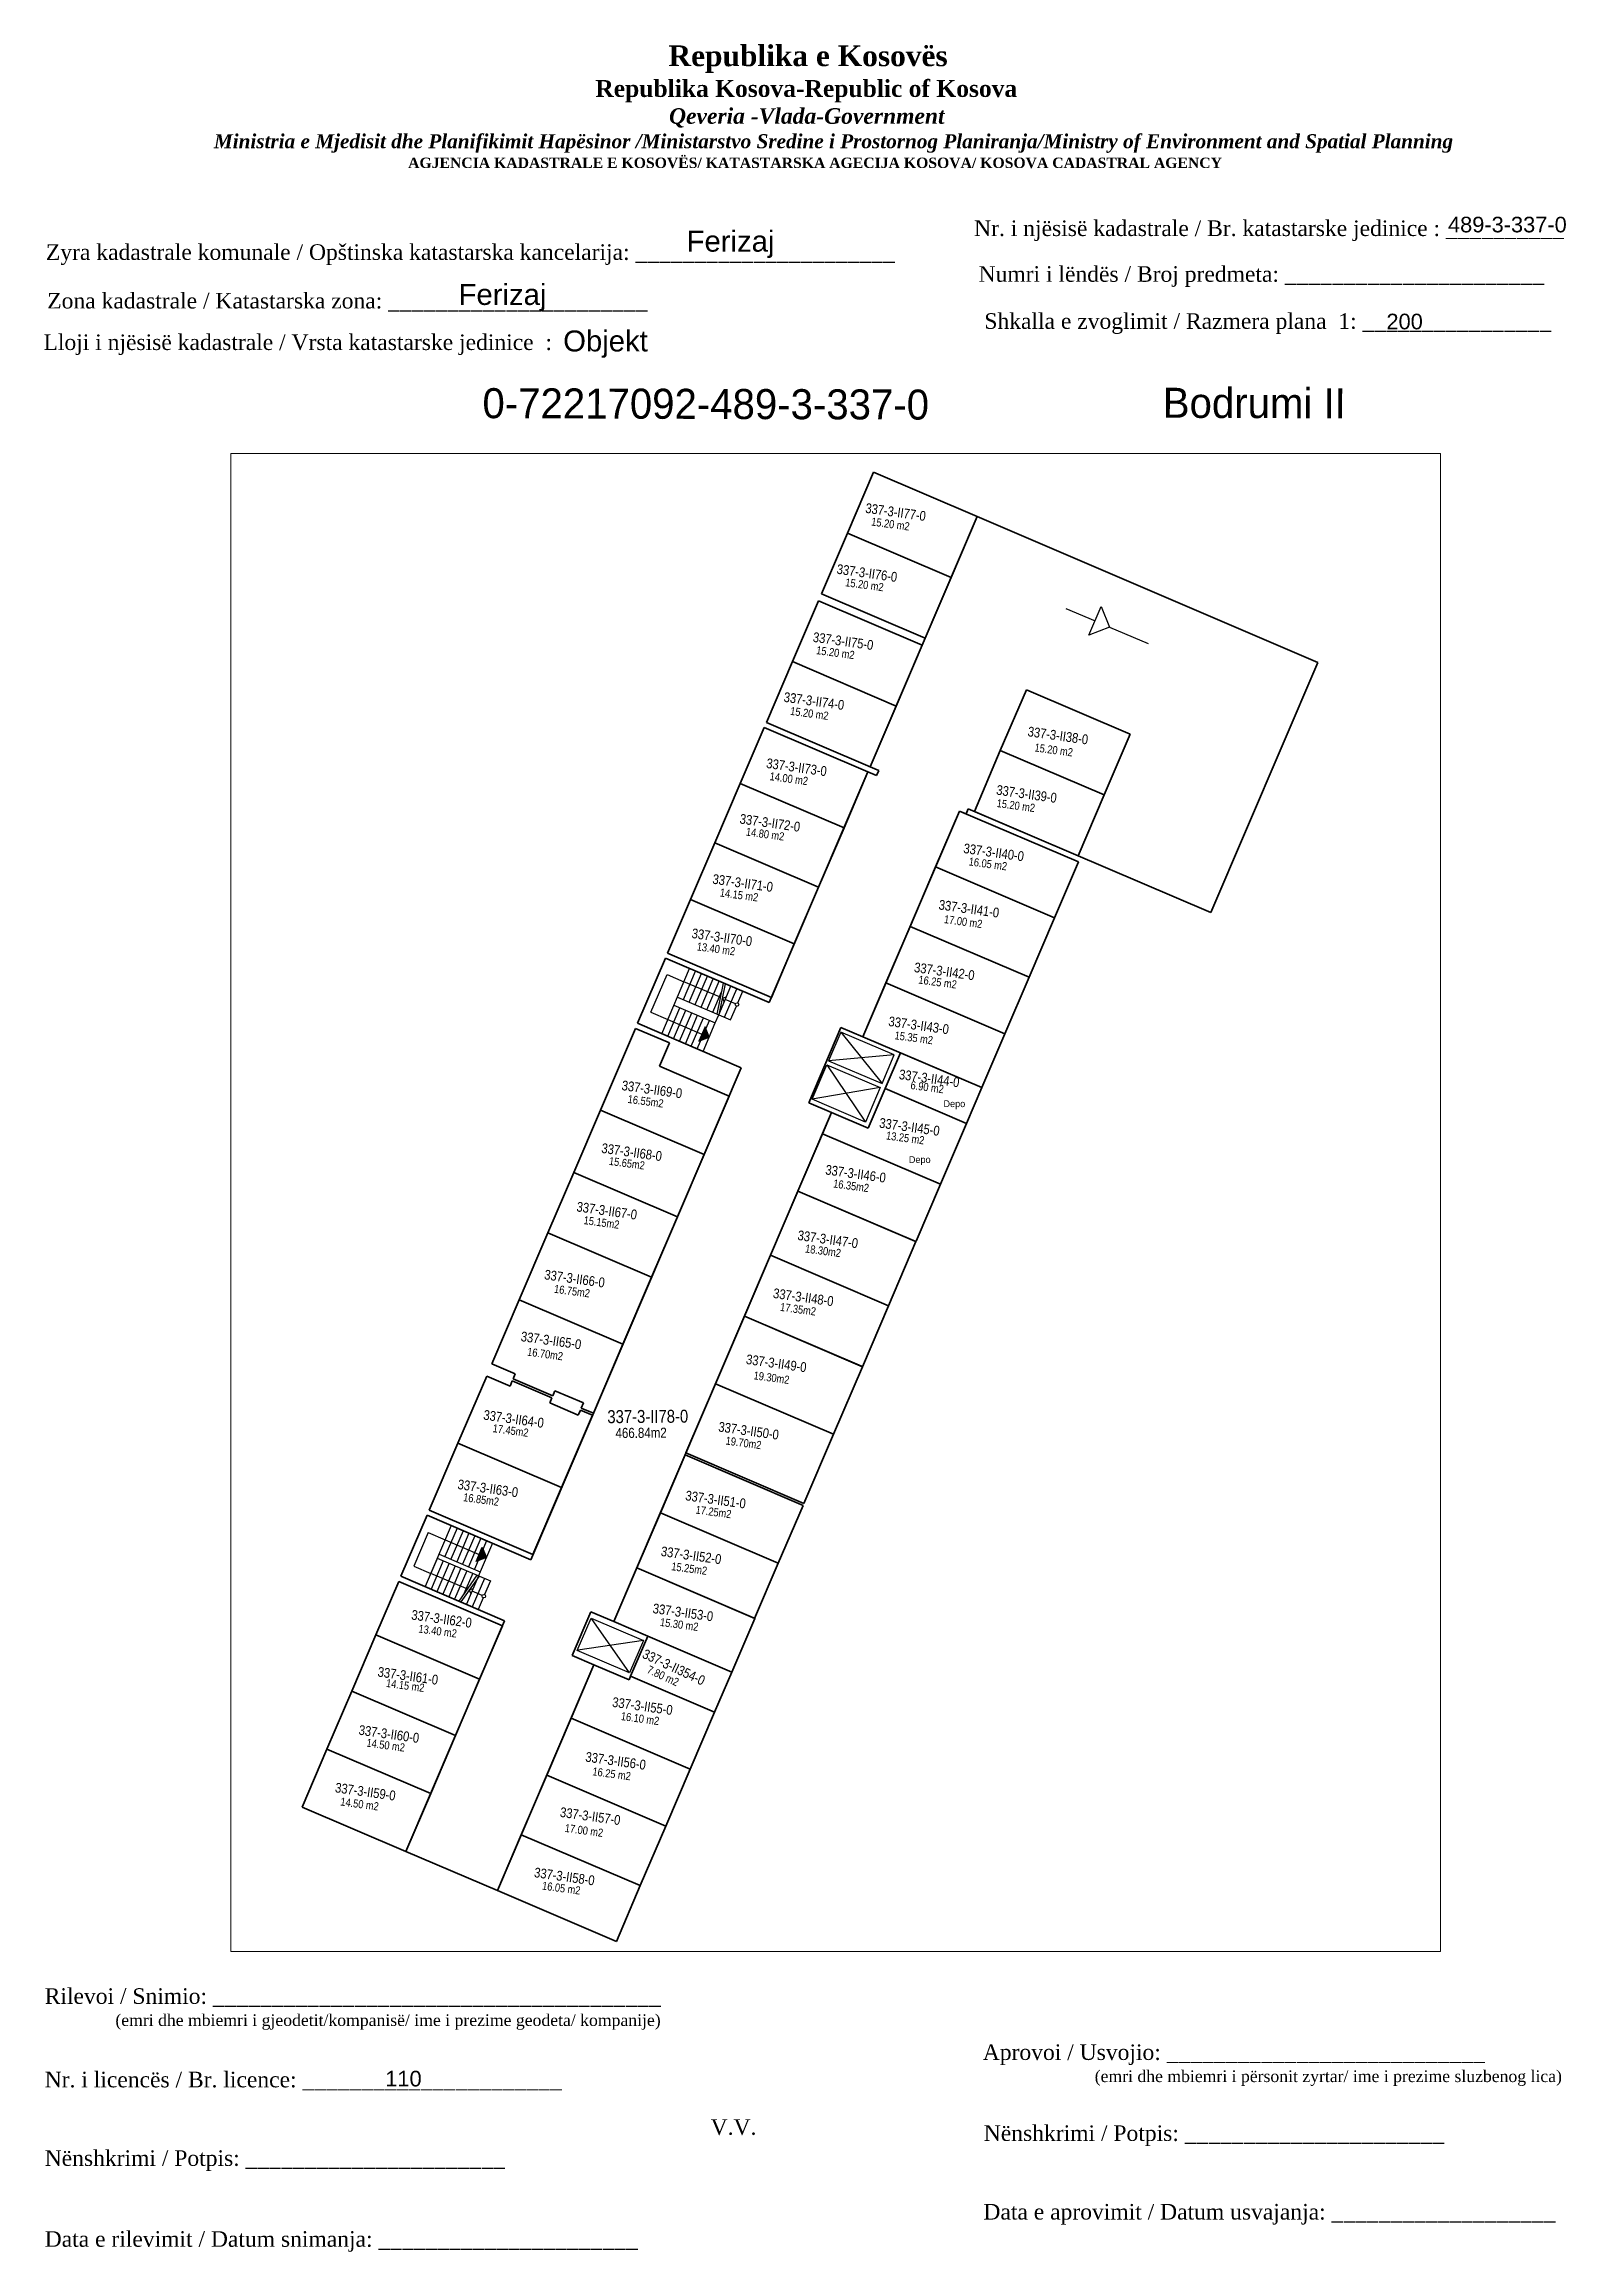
# Paper-space layout 'Bodrumi -2' of a CAD drawing. Header units: feet, sheet in millimetres. Extents: x 4 to 199, y 3 to 286.
# The model-space entities are those that its viewports show. They can reach past a viewport. Long polylines and large blocks are cut down to what shows.
import ezdxf
from ezdxf.enums import TextEntityAlignment as Align

# ---------------------------------------------------------------- set-up
doc = ezdxf.new("R2010")
doc.units = ezdxf.units.FT
doc.header["$MEASUREMENT"] = 0
for name, color, linetype, lineweight in [('07 Kati 5', 7, 'Continuous', 50), ('Dimensionimi i jashtem', 7, 'Continuous', 5), ('Dyert', 133, 'Continuous', 5)]:
    doc.layers.add(name, color=color, linetype=linetype, lineweight=lineweight)
doc.styles.add('Dimensionet CM', font='swissc.ttf', dxfattribs={"height": 15})

msp = doc.modelspace()

# ---------------------------------------------------------------- hatches: boundary and pattern name
at = {"layer": '07 Kati 5', "transparency": 33554687}
h = msp.add_hatch(color=256, dxfattribs=at)
h.dxf.hatch_style = 1
h.paths.add_polyline_path([(7512073.871, 4692973.683), (7512073.685, 4692974.147), (7512073.406, 4692973.497)])
h = msp.add_hatch(color=256, dxfattribs=at)
h.dxf.hatch_style = 1
h.paths.add_polyline_path([(7512063.801, 4692950.153), (7512063.337, 4692949.967), (7512063.615, 4692950.617)])

# ---------------------------------------------------------------- linework, layer by layer
at = {"color": 0, "lineweight": 35}
for p, q in [((7512080.122, 4692996.474), (7512081.298, 4692999.22)), ((7512080.122, 4692996.474), (7512081.298, 4692999.22)), ((7512081.298, 4692999.22), (7512085.986, 4692997.214)), ((7512081.298, 4692999.22), (7512085.986, 4692997.214)), ((7512083.498, 4692991.399), (7512085.986, 4692997.214)), ((7512085.986, 4692997.214), (7512084.811, 4692994.467)), ((7512085.986, 4692997.214), (7512084.811, 4692994.467)), ((7512085.986, 4692997.214), (7512101.386, 4692990.624)), ((7512085.986, 4692997.214), (7512085.986, 4692997.214)), ((7512080.122, 4692996.474), (7512078.947, 4692993.727)), ((7512080.122, 4692996.474), (7512078.947, 4692993.727)), ((7512084.811, 4692994.467), (7512080.122, 4692996.474)), ((7512084.811, 4692994.467), (7512080.122, 4692996.474)), ((7512084.811, 4692994.467), (7512080.122, 4692996.474)), ((7512084.811, 4692994.467), (7512080.122, 4692996.474)), ((7512083.636, 4692991.721), (7512084.811, 4692994.467)), ((7512083.636, 4692991.721), (7512084.811, 4692994.467)), ((7512077.634, 4692990.659), (7512078.809, 4692993.405)), ((7512078.809, 4692993.405), (7512083.498, 4692991.399)), ((7512078.947, 4692993.727), (7512083.636, 4692991.721)), ((7512078.947, 4692993.727), (7512083.636, 4692991.721)), ((7512081.144, 4692985.899), (7512083.498, 4692991.399)), ((7512083.498, 4692991.399), (7512082.323, 4692988.652)), ((7512083.498, 4692991.399), (7512083.498, 4692991.399)), ((7512077.634, 4692990.659), (7512076.458, 4692987.912)), ((7512082.323, 4692988.652), (7512077.634, 4692990.659)), ((7512082.323, 4692988.652), (7512077.634, 4692990.659)), ((7512101.386, 4692990.624), (7512096.546, 4692979.316)), ((7512088.21, 4692989.382), (7512087.034, 4692986.636)), ((7512092.898, 4692987.376), (7512088.21, 4692989.382)), ((7512076.458, 4692987.912), (7512081.147, 4692985.906)), ((7512081.147, 4692985.906), (7512082.323, 4692988.652)), ((7512075.278, 4692985.154), (7512076.36, 4692987.682)), ((7512076.36, 4692987.682), (7512081.049, 4692985.676)), ((7512091.723, 4692984.629), (7512092.898, 4692987.376)), ((7512081.538, 4692985.739), (7512081.078, 4692985.935)), ((7512081.078, 4692985.935), (7512081.144, 4692985.899)), ((7512085.859, 4692983.889), (7512087.034, 4692986.636)), ((7512087.034, 4692986.636), (7512091.723, 4692984.629)), ((7512087.034, 4692986.636), (7512091.723, 4692984.629)), ((7512075.278, 4692985.154), (7512074.127, 4692982.466)), ((7512079.967, 4692983.148), (7512075.278, 4692985.154)), ((7512079.967, 4692983.148), (7512075.278, 4692985.154)), ((7512076.583, 4692975.241), (7512081.049, 4692985.676)), ((7512081.049, 4692985.676), (7512079.967, 4692983.148)), ((7512081.049, 4692985.676), (7512081.439, 4692985.509)), ((7512081.439, 4692985.509), (7512081.538, 4692985.739)), ((7512085.186, 4692983.905), (7512080.819, 4692973.701)), ((7512084.104, 4692981.377), (7512085.186, 4692983.905)), ((7512085.485, 4692983.778), (7512085.186, 4692983.905)), ((7512085.186, 4692983.905), (7512090.564, 4692981.604)), ((7512085.583, 4692984.007), (7512085.485, 4692983.778)), ((7512096.546, 4692979.316), (7512085.583, 4692984.007)), ((7512090.547, 4692981.883), (7512085.859, 4692983.889)), ((7512091.723, 4692984.629), (7512090.547, 4692981.883)), ((7512078.816, 4692980.459), (7512079.967, 4692983.148)), ((7512073.03, 4692979.9), (7512074.127, 4692982.466)), ((7512074.127, 4692982.466), (7512078.816, 4692980.459)), ((7512074.127, 4692982.466), (7512078.816, 4692980.459)), ((7512084.104, 4692981.377), (7512082.953, 4692978.688)), ((7512089.482, 4692979.076), (7512084.104, 4692981.377)), ((7512089.482, 4692979.076), (7512084.104, 4692981.377)), ((7512090.564, 4692981.604), (7512089.482, 4692979.076)), ((7512073.03, 4692979.9), (7512071.993, 4692977.478)), ((7512077.718, 4692977.894), (7512073.03, 4692979.9)), ((7512077.718, 4692977.894), (7512073.03, 4692979.9)), ((7512078.816, 4692980.459), (7512077.718, 4692977.894)), ((7512088.331, 4692976.387), (7512089.482, 4692979.076)), ((7512076.682, 4692975.471), (7512077.718, 4692977.894)), ((7512082.953, 4692978.688), (7512081.861, 4692976.137)), ((7512088.331, 4692976.387), (7512082.953, 4692978.688)), ((7512082.953, 4692978.688), (7512088.331, 4692976.387)), ((7512070.635, 4692974.306), (7512071.894, 4692977.248)), ((7512071.894, 4692977.248), (7512076.583, 4692975.241)), ((7512071.993, 4692977.478), (7512076.682, 4692975.471)), ((7512081.861, 4692976.137), (7512080.819, 4692973.701)), ((7512087.239, 4692973.835), (7512081.861, 4692976.137)), ((7512081.861, 4692976.137), (7512087.239, 4692973.835)), ((7512087.239, 4692973.835), (7512088.331, 4692976.387)), ((7512068.956, 4692970.381), (7512070.537, 4692974.076)), ((7512070.537, 4692974.076), (7512072.078, 4692973.417)), ((7512075.324, 4692972.299), (7512070.635, 4692974.306)), ((7512079.83, 4692974.124), (7512078.373, 4692970.718)), ((7512080.819, 4692973.701), (7512079.83, 4692974.124)), ((7512086.197, 4692971.399), (7512087.239, 4692973.835)), ((7512072.078, 4692973.417), (7512071.627, 4692972.362)), ((7512080.819, 4692973.701), (7512086.197, 4692971.399)), ((7512082.519, 4692972.973), (7512081.827, 4692971.355)), ((7512086.197, 4692971.399), (7512082.519, 4692972.973)), ((7512065.805, 4692950.057), (7512075.324, 4692972.299)), ((7512071.627, 4692972.362), (7512074.773, 4692971.012)), ((7512074.773, 4692971.012), (7512073.644, 4692968.374)), ((7512081.827, 4692971.355), (7512081.062, 4692969.567)), ((7512085.504, 4692969.781), (7512081.827, 4692971.355)), ((7512081.827, 4692971.355), (7512085.504, 4692969.781)), ((7512085.504, 4692969.781), (7512086.197, 4692971.399)), ((7512068.956, 4692970.381), (7512067.75, 4692967.563)), ((7512073.644, 4692968.374), (7512068.956, 4692970.381)), ((7512073.644, 4692968.374), (7512068.956, 4692970.381)), ((7512079.407, 4692970.275), (7512069.555, 4692947.255)), ((7512078.373, 4692970.718), (7512079.407, 4692970.275)), ((7512079.407, 4692970.275), (7512078.996, 4692969.315)), ((7512081.062, 4692969.567), (7512079.407, 4692970.275)), ((7512078.996, 4692969.315), (7512077.885, 4692966.718)), ((7512084.328, 4692967.033), (7512078.996, 4692969.315)), ((7512078.996, 4692969.315), (7512084.328, 4692967.033)), ((7512084.328, 4692967.033), (7512085.504, 4692969.781)), ((7512072.439, 4692965.557), (7512073.644, 4692968.374)), ((7512066.581, 4692964.833), (7512067.75, 4692967.563)), ((7512067.75, 4692967.563), (7512072.439, 4692965.557)), ((7512067.75, 4692967.563), (7512072.439, 4692965.557)), ((7512083.227, 4692964.459), (7512084.328, 4692967.033)), ((7512076.645, 4692963.822), (7512077.885, 4692966.718)), ((7512077.885, 4692966.718), (7512083.217, 4692964.436)), ((7512077.885, 4692966.718), (7512083.171, 4692964.455)), ((7512072.439, 4692965.557), (7512071.27, 4692962.826)), ((7512065.285, 4692961.804), (7512066.581, 4692964.833)), ((7512071.27, 4692962.826), (7512066.581, 4692964.833)), ((7512066.581, 4692964.833), (7512071.27, 4692962.826)), ((7512083.217, 4692964.436), (7512081.977, 4692961.54)), ((7512083.171, 4692964.455), (7512083.227, 4692964.459)), ((7512076.645, 4692963.822), (7512075.465, 4692961.064)), ((7512081.977, 4692961.54), (7512076.645, 4692963.822)), ((7512081.977, 4692961.54), (7512076.645, 4692963.822)), ((7512071.27, 4692962.826), (7512069.974, 4692959.797)), ((7512065.285, 4692961.804), (7512064.048, 4692958.913)), ((7512069.974, 4692959.797), (7512065.285, 4692961.804)), ((7512069.974, 4692959.797), (7512065.285, 4692961.804)), ((7512075.465, 4692961.064), (7512074.157, 4692958.007)), ((7512080.797, 4692958.782), (7512075.465, 4692961.064)), ((7512075.465, 4692961.064), (7512080.751, 4692958.801)), ((7512080.797, 4692958.782), (7512081.977, 4692961.54)), ((7512064.048, 4692958.913), (7512065.105, 4692958.46)), ((7512068.638, 4692956.676), (7512069.974, 4692959.797)), ((7512062.513, 4692955.327), (7512063.812, 4692958.361)), ((7512063.812, 4692958.361), (7512064.869, 4692957.908)), ((7512064.869, 4692957.908), (7512064.967, 4692958.138)), ((7512064.967, 4692958.138), (7512066.76, 4692957.371)), ((7512065.105, 4692958.46), (7512065.007, 4692958.23)), ((7512065.007, 4692958.23), (7512066.799, 4692957.463)), ((7512074.157, 4692958.007), (7512072.819, 4692954.881)), ((7512079.489, 4692955.725), (7512074.157, 4692958.007)), ((7512074.157, 4692958.007), (7512074.157, 4692958.007)), ((7512074.157, 4692958.007), (7512079.489, 4692955.725)), ((7512079.489, 4692955.725), (7512080.797, 4692958.782)), ((7512080.751, 4692958.801), (7512080.797, 4692958.782)), ((7512066.76, 4692957.371), (7512066.662, 4692957.141)), ((7512066.662, 4692957.141), (7512067.949, 4692956.59)), ((7512066.799, 4692957.463), (7512066.898, 4692957.693)), ((7512066.898, 4692957.693), (7512068.185, 4692957.142)), ((7512068.185, 4692957.142), (7512068.086, 4692956.912)), ((7512068.086, 4692956.912), (7512068.638, 4692956.676)), ((7512068.599, 4692956.584), (7512067.202, 4692953.321)), ((7512067.949, 4692956.59), (7512068.047, 4692956.82)), ((7512068.047, 4692956.82), (7512068.599, 4692956.584)), ((7512062.513, 4692955.327), (7512061.215, 4692952.293)), ((7512067.202, 4692953.321), (7512062.513, 4692955.327)), ((7512067.202, 4692953.321), (7512062.513, 4692955.327)), ((7512072.819, 4692954.881), (7512078.151, 4692952.599)), ((7512078.151, 4692952.599), (7512079.489, 4692955.725)), ((7512071.663, 4692952.181), (7512072.782, 4692954.794)), ((7512072.782, 4692954.794), (7512078.114, 4692952.512)), ((7512065.904, 4692950.287), (7512067.202, 4692953.321)), ((7512059.936, 4692949.305), (7512061.117, 4692952.063)), ((7512061.117, 4692952.063), (7512065.805, 4692950.057)), ((7512061.215, 4692952.293), (7512065.904, 4692950.287)), ((7512071.663, 4692952.181), (7512070.596, 4692949.687)), ((7512076.996, 4692949.899), (7512071.663, 4692952.181)), ((7512076.996, 4692949.899), (7512071.663, 4692952.181)), ((7512078.114, 4692952.512), (7512076.996, 4692949.899)), ((7512075.926, 4692947.4), (7512076.996, 4692949.899)), ((7512059.838, 4692949.075), (7512058.805, 4692946.662)), ((7512064.527, 4692947.069), (7512059.838, 4692949.075)), ((7512064.625, 4692947.299), (7512059.936, 4692949.305)), ((7512070.596, 4692949.687), (7512069.555, 4692947.255)), ((7512075.928, 4692947.399), (7512070.596, 4692949.687)), ((7512070.596, 4692949.687), (7512075.88, 4692947.42)), ((7512060.159, 4692936.864), (7512064.625, 4692947.299)), ((7512063.494, 4692944.655), (7512064.527, 4692947.069)), ((7512068.521, 4692947.698), (7512067.675, 4692945.721)), ((7512069.555, 4692947.255), (7512068.521, 4692947.698)), ((7512069.555, 4692947.255), (7512071.095, 4692946.596)), ((7512074.888, 4692944.973), (7512075.928, 4692947.399)), ((7512075.88, 4692947.42), (7512075.926, 4692947.4)), ((7512057.713, 4692944.111), (7512058.805, 4692946.662)), ((7512058.805, 4692946.662), (7512063.494, 4692944.655)), ((7512058.805, 4692946.662), (7512063.494, 4692944.655)), ((7512070.32, 4692944.785), (7512071.095, 4692946.596)), ((7512071.095, 4692946.596), (7512074.888, 4692944.973)), ((7512071.095, 4692946.596), (7512074.888, 4692944.973)), ((7512068.664, 4692945.298), (7512064.296, 4692935.094)), ((7512068.664, 4692945.298), (7512067.631, 4692942.885)), ((7512067.675, 4692945.721), (7512068.664, 4692945.298)), ((7512070.249, 4692944.62), (7512068.664, 4692945.298)), ((7512074.888, 4692944.973), (7512074.111, 4692943.163)), ((7512057.713, 4692944.111), (7512056.592, 4692941.491)), ((7512062.402, 4692942.104), (7512057.713, 4692944.111)), ((7512062.402, 4692942.104), (7512057.713, 4692944.111)), ((7512063.494, 4692944.655), (7512062.402, 4692942.104)), ((7512070.32, 4692944.786), (7512070.249, 4692944.62)), ((7512074.112, 4692943.163), (7512070.32, 4692944.786)), ((7512074.111, 4692943.163), (7512070.32, 4692944.785)), ((7512067.631, 4692942.885), (7512066.529, 4692940.311)), ((7512073.009, 4692940.583), (7512067.631, 4692942.885)), ((7512067.631, 4692942.885), (7512073.009, 4692940.583)), ((7512073.009, 4692940.583), (7512074.112, 4692943.163)), ((7512061.281, 4692939.484), (7512062.402, 4692942.104)), ((7512055.471, 4692938.871), (7512056.592, 4692941.491)), ((7512056.592, 4692941.491), (7512061.281, 4692939.484)), ((7512056.592, 4692941.491), (7512061.281, 4692939.484)), ((7512066.529, 4692940.311), (7512065.378, 4692937.622)), ((7512071.907, 4692938.009), (7512066.529, 4692940.311)), ((7512066.529, 4692940.311), (7512071.907, 4692938.009)), ((7512071.907, 4692938.009), (7512073.009, 4692940.583)), ((7512061.281, 4692939.484), (7512060.159, 4692936.864)), ((7512060.159, 4692936.864), (7512055.471, 4692938.871)), ((7512070.756, 4692935.32), (7512071.907, 4692938.009)), ((7512065.378, 4692937.622), (7512064.296, 4692935.094)), ((7512070.756, 4692935.32), (7512065.378, 4692937.622)), ((7512065.378, 4692937.622), (7512070.756, 4692935.32)), ((7512064.296, 4692935.094), (7512060.159, 4692936.864)), ((7512064.296, 4692935.094), (7512069.675, 4692932.792)), ((7512069.675, 4692932.792), (7512070.756, 4692935.32))]:
    msp.add_line(p, q, dxfattribs=at)
at = {"color": 0, "ltscale": 10}
for p, q in [((7512090.003, 4692993.065), (7512091.319, 4692992.502)), ((7512091.04, 4692991.852), (7512091.597, 4692993.152)), ((7512091.597, 4692993.152), (7512091.969, 4692992.224)), ((7512091.969, 4692992.224), (7512091.04, 4692991.852)), ((7512091.969, 4692992.224), (7512093.717, 4692991.475))]:
    msp.add_line(p, q, dxfattribs=at)
at = {"ltscale": 10}
for p, q in [((7512071.241, 4692974.808), (7512071.969, 4692976.509)), ((7512071.729, 4692973.838), (7512072.988, 4692976.78)), ((7512071.969, 4692976.509), (7512072.732, 4692976.182)), ((7512072.28, 4692975.125), (7512074.146, 4692974.326)), ((7512072.437, 4692975.493), (7512074.837, 4692974.466)), ((7512061.172, 4692951.278), (7512060.522, 4692949.762)), ((7512062.21, 4692951.595), (7512061.03, 4692948.837)), ((7512061.581, 4692950.124), (7512063.98, 4692949.098)), ((7512061.659, 4692950.308), (7512063.525, 4692949.51)), ((7512060.522, 4692949.762), (7512061.285, 4692949.435))]:
    msp.add_line(p, q, dxfattribs=at)
for points in [[(7512072.704, 4692975.379), (7512073.255, 4692976.666)], [(7512074.332, 4692975.498), (7512072.732, 4692976.182)], [(7512072.97, 4692975.265), (7512073.521, 4692976.552)], [(7512073.237, 4692975.151), (7512073.788, 4692976.438)], [(7512073.504, 4692975.036), (7512074.054, 4692976.323)], [(7512073.77, 4692974.922), (7512074.321, 4692976.209)], [(7512074.229, 4692974.726), (7512074.513, 4692976.127)], [(7512074.303, 4692974.694), (7512074.854, 4692975.981)], [(7512074.322, 4692974.686), (7512074.607, 4692976.087)], [(7512074.57, 4692974.58), (7512075.121, 4692975.867)], [(7512071.996, 4692973.724), (7512072.546, 4692975.011)], [(7512072.262, 4692973.61), (7512072.813, 4692974.897)], [(7512074.037, 4692974.808), (7512074.433, 4692975.734)], [(7512074.475, 4692975.439), (7512074.652, 4692975.51)], [(7512074.475, 4692975.439), (7512074.546, 4692975.261)], [(7512075.058, 4692975.187), (7512074.598, 4692975.384)], [(7512074.837, 4692974.466), (7512075.1, 4692975.082)], [(7512075.163, 4692975.229), (7512075.387, 4692975.753)], [(7512072.529, 4692973.496), (7512073.08, 4692974.783)], [(7512072.795, 4692973.382), (7512073.346, 4692974.669)], [(7512073.062, 4692973.267), (7512073.613, 4692974.555)], [(7512073.329, 4692973.153), (7512073.879, 4692974.44)], [(7512073.871, 4692973.683), (7512073.685, 4692974.147), (7512073.406, 4692973.497), (7512073.871, 4692973.683)], [(7512073.595, 4692973.039), (7512074.146, 4692974.326)], [(7512079.825, 4692973.908), (7512081.685, 4692971.584)], [(7512082.238, 4692972.876), (7512079.272, 4692972.617)], [(7512079.193, 4692972.433), (7512080.938, 4692969.838)], [(7512081.607, 4692971.4), (7512078.524, 4692970.87)], [(7512062.477, 4692951.481), (7512061.926, 4692950.194)], [(7512062.743, 4692951.367), (7512062.192, 4692950.08)], [(7512063.01, 4692951.253), (7512062.459, 4692949.966)], [(7512063.276, 4692951.139), (7512062.726, 4692949.852)], [(7512063.543, 4692951.025), (7512062.992, 4692949.738)], [(7512063.81, 4692950.911), (7512063.259, 4692949.624)], [(7512061.541, 4692950.033), (7512061.03, 4692948.837)], [(7512061.847, 4692950.01), (7512061.296, 4692948.723)], [(7512062.114, 4692949.896), (7512061.563, 4692948.609)], [(7512063.801, 4692950.153), (7512063.337, 4692949.967), (7512063.615, 4692950.617), (7512063.801, 4692950.153)], [(7512064.076, 4692950.797), (7512063.525, 4692949.51)], [(7512062.885, 4692948.75), (7512061.285, 4692949.435)], [(7512062.38, 4692949.782), (7512061.83, 4692948.495)], [(7512062.647, 4692949.668), (7512062.096, 4692948.381)], [(7512062.914, 4692949.554), (7512062.363, 4692948.267)], [(7512063.372, 4692949.358), (7512062.555, 4692948.185)], [(7512063.466, 4692949.318), (7512062.648, 4692948.145)], [(7512063.18, 4692949.44), (7512062.784, 4692948.514)], [(7512063.447, 4692949.326), (7512062.896, 4692948.039)], [(7512063.713, 4692949.212), (7512063.163, 4692947.925)], [(7512063.98, 4692949.098), (7512063.716, 4692948.482)], [(7512070.606, 4692949.682), (7512075.928, 4692947.399), (7512074.888, 4692944.973), (7512071.095, 4692946.596), (7512069.555, 4692947.255), (7512070.596, 4692949.687)], [(7512063.027, 4692948.688), (7512063.204, 4692948.759)], [(7512063.027, 4692948.688), (7512063.098, 4692948.51)], [(7512063.611, 4692948.44), (7512063.152, 4692948.636)], [(7512063.653, 4692948.335), (7512063.429, 4692947.81)], [(7512070.275, 4692944.935), (7512068.548, 4692947.393)], [(7512070.905, 4692946.406), (7512067.934, 4692945.959)]]:
    msp.add_lwpolyline(points)
for points in [[(7512071.241, 4692974.808), (7512073.546, 4692973.822)], [(7512074.146, 4692974.326), (7512074.303, 4692974.694)], [(7512061.172, 4692951.278), (7512063.476, 4692950.292)], [(7512063.525, 4692949.51), (7512063.447, 4692949.326)]]:
    msp.add_lwpolyline(points, dxfattribs=at)
for points in [[(7512079.272, 4692972.617), (7512081.685, 4692971.584), (7512082.238, 4692972.876), (7512079.825, 4692973.908)], [(7512079.193, 4692972.433), (7512081.607, 4692971.4), (7512080.938, 4692969.838), (7512078.524, 4692970.87)], [(7512068.537, 4692947.419), (7512070.905, 4692946.406), (7512070.275, 4692944.935), (7512067.908, 4692945.948)]]:
    msp.add_lwpolyline(points, close=True)
for centre in [(7512075.132, 4692975.155), (7512063.685, 4692948.408)]:
    msp.add_circle(centre, 0.08)

# ---------------------------------------------------------------- texts
at = {"color": 1, "char_height": 0.3083, "width": 2.71599, "attachment_point": 1}
for insert in [(7512084.463, 4692970.826), (7512082.898, 4692968.298)]:
    msp.add_mtext('Depo', dxfattribs=dict(at, insert=insert))
at = {"layer": 'Dimensionimi i jashtem', "style": 'Dimensionet CM'}
for s, rotation, p in [('337-3-II77-0', 352.03529, (7512082.303, 4692997.421)), ('337-3-II76-0', 352.03529, (7512081.008, 4692994.665)), ('337-3-II75-0', 352.03529, (7512079.93, 4692991.587)), ('337-3-II74-0', 352.03529, (7512078.612, 4692988.877)), ('337-3-II38-0', 352.03529, (7512089.641, 4692987.319)), ('337-3-II73-0', 352.03529, (7512077.824, 4692985.885)), ('337-3-II39-0', 352.03529, (7512088.222, 4692984.679)), ('337-3-II72-0', 352.03529, (7512076.621, 4692983.372)), ('337-3-II40-0', 352.03529, (7512086.738, 4692982.038)), ('337-3-II71-0', 352.03529, (7512075.391, 4692980.651)), ('337-3-II41-0', 352.03529, (7512085.617, 4692979.488)), ('337-3-II70-0', 352.03529, (7512074.45, 4692978.195)), ('337-3-II42-0', 352.03529, (7512084.506, 4692976.657)), ('337-3-II43-0', 352.03529, (7512083.346, 4692974.217)), ('337-3-II44-0', 352.03529, (7512083.822, 4692971.818)), ('337-3-II69-0', 352.03529, (7512071.286, 4692971.32)), ('337-3-II45-0', 352.03529, (7512082.928, 4692969.625)), ('337-3-II68-0', 352.03529, (7512070.371, 4692968.483)), ('337-3-II46-0', 352.03529, (7512080.494, 4692967.507)), ('337-3-II67-0', 352.03529, (7512069.245, 4692965.836)), ('337-3-II47-0', 352.03529, (7512079.238, 4692964.543)), ('337-3-II66-0', 352.03529, (7512067.788, 4692962.765)), ('337-3-II48-0', 352.03529, (7512078.13, 4692961.923)), ('337-3-II65-0', 352.03529, (7512066.725, 4692959.97)), ('337-3-II49-0', 352.03529, (7512076.908, 4692958.936)), ('337-3-II64-0', 352.03529, (7512065.034, 4692956.423)), ('337-3-II50-0', 352.03529, (7512075.657, 4692955.886)), ('337-3-II63-0', 352.03529, (7512063.87, 4692953.283)), ('337-3-II51-0', 352.03529, (7512074.165, 4692952.776)), ('337-3-II52-0', 352.03529, (7512073.058, 4692950.256)), ('337-3-II53-0', 352.03529, (7512072.689, 4692947.674)), ('337-3-II62-0', 352.03529, (7512061.775, 4692947.383)), ('337-3-II354-0', 335.01645, (7512072.275, 4692945.198)), ('337-3-II61-0', 352.03529, (7512060.253, 4692944.807)), ('337-3-II55-0', 352.03529, (7512070.856, 4692943.438)), ('337-3-II60-0', 352.03529, (7512059.396, 4692942.177)), ('337-3-II56-0', 352.03529, (7512069.645, 4692940.963)), ('337-3-II59-0', 352.03529, (7512058.33, 4692939.571)), ('337-3-II57-0', 352.03529, (7512068.495, 4692938.462)), ('337-3-II58-0', 352.03529, (7512067.328, 4692935.735))]:
    msp.add_text(s, height=0.43996, rotation=rotation, dxfattribs=at).set_placement(p, align=Align.MIDDLE_CENTER)
for s, rotation, p in [('15.20 m2', 352.28573, (7512081.181, 4692996.816)), ('15.20 m2', 352.28573, (7512080.006, 4692994.07)), ('15.20 m2', 352.28573, (7512078.693, 4692991.002)), ('15.20 m2', 352.28573, (7512077.517, 4692988.255)), ('15.20 m2', 352.28573, (7512088.563, 4692986.602)), ('14.00 m2', 352.28573, (7512076.589, 4692985.304)), ('15.20 m2', 352.28573, (7512086.852, 4692984.089)), ('14.80 m2', 352.28573, (7512075.516, 4692982.798)), ('16.05 m2', 352.28573, (7512085.589, 4692981.45)), ('14.15 m2', 352.28573, (7512074.338, 4692980.045)), ('17.00 m2', 352.28573, (7512084.473, 4692978.841)), ('13.40 m2', 352.28573, (7512073.295, 4692977.608)), ('16.25 m2', 352.28573, (7512083.315, 4692976.108)), ('15.35 m2', 352.28573, (7512082.237, 4692973.589)), ('16.55m2', 352.28573, (7512070.172, 4692970.711)), ('6.90 m2', 352.28573, (7512082.958, 4692971.341)), ('13.25 m2', 352.28573, (7512081.852, 4692969.061)), ('15.65m2', 352.28573, (7512069.324, 4692967.909)), ('16.35m2', 352.28573, (7512079.461, 4692966.889)), ('15.15m2', 352.28573, (7512068.178, 4692965.232)), ('18.30m2', 352.28573, (7512078.192, 4692963.949)), ('16.75m2', 352.28573, (7512066.843, 4692962.128)), ('17.35m2', 352.28573, (7512077.062, 4692961.309)), ('16.70m2', 352.28573, (7512065.626, 4692959.285)), ('19.30m2', 352.28573, (7512075.862, 4692958.216)), ('17.45m2', 352.28573, (7512064.068, 4692955.826)), ('19.70m2', 352.28573, (7512074.599, 4692955.266)), ('16.85m2', 352.28573, (7512062.733, 4692952.706)), ('17.25m2', 352.28573, (7512073.24, 4692952.144)), ('15.25m2', 352.28573, (7512072.144, 4692949.584)), ('13.40 m2', 352.28573, (7512060.712, 4692946.764)), ('15.30 m2', 352.28573, (7512071.635, 4692947.064)), ('7.80 m2', 335.26688, (7512071.023, 4692944.955)), ('14.15 m2', 352.28573, (7512059.249, 4692944.307)), ('16.10 m2', 352.28573, (7512069.863, 4692942.81)), ('14.50 m2', 352.28573, (7512058.362, 4692941.609)), ('16.25 m2', 352.28573, (7512068.578, 4692940.312)), ('14.50 m2', 352.28573, (7512057.182, 4692938.947)), ('17.00 m2', 352.28573, (7512067.328, 4692937.753)), ('16.05 m2', 352.28573, (7512066.302, 4692935.145))]:
    msp.add_text(s, height=0.3641, rotation=rotation, dxfattribs=at).set_placement(p)
at = {"layer": 'Dyert', "color": 0, "style": 'Dimensionet CM'}
msp.add_text('337-3-II78-0', height=0.58565, rotation=0.38126, dxfattribs=at).set_placement((7512071.094, 4692956.533), align=Align.MIDDLE_CENTER)
msp.add_text('466.84m2', height=0.4543, rotation=0.38126, dxfattribs=at).set_placement((7512069.638, 4692955.557))

psp = doc.layouts.new('Bodrumi -2')

# ---------------------------------------------------------------- texts
at = {"attachment_point": 1}
for s, insert, char_height, width in [('\\pi77.297;{\\fBook Antiqua|b1|i0|c0|p18;\\H1.333x;Republika e Kosovës\\fTimes New Roman|b1|i0|c0|p18;\\P\\pi67.927;\\fBook Antiqua|b1|i0|c0|p18;\\H0.8125x;Republika Kosova-Republic of Kosova\\fTimes New Roman|b1|i0|c0|p18;\\P\\pi77.378;\\fBook Antiqua|b1|i1|c0|p18;\\H0.9233x;Qeveria -Vlada-Government \\P\\pi13.032,l6,t23.033;\\fTimes New Roman|b1|i1|c0|p18;\\H0.9x;Ministria e Mjedisit dhe Planifikimit Hapësinor /Ministarstvo Sredine i Prostornog Planiranja/Ministry of Environment and Spatial Planning\\P\\pi43.931,l0,tz;\\fBook Antiqua|b1|i0|c0|p18;\\H0.7406x;AGJENCIA KADASTRALE E KOSOVËS/ KATASTARSKA AGECIJA KOSOVA/ KOSOVA CADASTRAL AGENCY}', (6.44, 285.85), 2, 191.8237), ('{\\fTimes New Roman|b0|i0|c0|p18;Nr. i njësisë kadastrale / Br. katastarske jedinice : __________}', (122.93, 263.41), 2, 98.5379), ('{\\fArial|b0|i0|c0|p34;489-3-337-0}', (183.67, 263.88), 2, 29.4868), ('{\\fTimes New Roman|b0|i0|c0|p18; Zyra kadastrale komunale / Opštinska katastarska kancelarija: ______________________}', (3.19, 260.35), 2, 178.1001), ('{\\fArial|b0|i0|c0|p34;Ferizaj}', (86.07, 262.09), 2.6863, 39.6044), ('{\\fTimes New Roman|b0|i0|c0|p18; Numri i lëndës / Broj predmeta: ______________________}', (122.74, 257.54), 2, 83.344), ('{\\fArial|b0|i0|c0|p34;Ferizaj}', (56.84, 255.26), 2.6863, 39.6044), ('{\\fTimes New Roman|b0|i0|c0|p18; Zona kadastrale / Katastarska zona: ______________________}', (3.36, 254.12), 2, 83.344), ('{\\fArial|b0|i0|c0|p34;Objekt}', (70.25, 249.3), 2.6863, 39.6044), ('{\\fTimes New Roman|b0|i0|c0|p18; Shkalla e zvoglimit / Razmera plana  1: ________________}', (123.48, 251.51), 2, 98.5379), ('{\\fArial|b0|i0|c0|p34;200}', (175.78, 251.45), 2, 29.4868), ('{\\fTimes New Roman|b0|i0|c0|p18; Lloji i njësisë kadastrale / Vrsta katastarske jedinice  : }', (2.88, 248.8), 2, 83.344), ('{\\fTimes New Roman|b0|i0|c0|p18; Rilevoi / Snimio: ______________________________________\\P             \\H0.75x;(emri dhe mbiemri i gjeodetit/kompanisë/ ime i prezime geodeta/ kompanije)}', (3.03, 36.79), 2, 87.3883), ('{\\fTimes New Roman|b0|i0|c0|p18; Aprovoi / Usvojio: ___________________________\\P                    \\H0.75x;(emri dhe mbiemri i përsonit zyrtar/ ime i prezime sluzbenog lica)}', (123.28, 29.6), 2, 83.344), ('{\\fTimes New Roman|b0|i0|c0|p18; Nr. i licencës / Br. licence: ______________________\\P                                }', (3.03, 26.09), 2, 83.344), ('{\\fArial|b0|i0|c0|p34;110}', (47.44, 26.21), 2.0032, 371.0481), ('{\\fTimes New Roman|b0|i0|c0|p18;V.V.                                 }', (89.15, 20), 2, 9.4297), ('{\\fTimes New Roman|b0|i0|c0|p18; Nënshkrimi / Potpis: ______________________\\P                                 }', (123.41, 19.22), 2, 83.344), ('{\\fTimes New Roman|b0|i0|c0|p18; Nënshkrimi / Potpis: ______________________\\P                                 }', (3.03, 16.02), 2, 83.344), ('{\\fTimes New Roman|b0|i0|c0|p18; Data e aprovimit / Datum usvajanja: ___________________\\P                                 }', (123.36, 9.14), 2, 83.344), ('{\\fTimes New Roman|b0|i0|c0|p18; Data e rilevimit / Datum snimanja: ______________________\\P                                 }', (3.03, 5.65), 2, 83.344)]:
    psp.add_mtext(s, dxfattribs=dict(at, insert=insert, char_height=char_height, width=width))
at = {"width": 114.1591, "attachment_point": 1, "rotation": 359.8086}
for s, insert, char_height in [('0-72217092-489-3-337-0', (59.91, 241.91), 3.8498), ('Bodrumi II', (147.12, 241.96), 3.85)]:
    psp.add_mtext(s, dxfattribs=dict(at, insert=insert, char_height=char_height))

# ---------------------------------------------------------------- viewports
at = {"layer": '0'}
psp.add_viewport(center=(105.19, 137.51), size=(155.06, 192.038), view_center_point=(7512079.594, 4692966.203), view_height=67.73, dxfattribs=at)

doc.saveas('drawing.dxf')
